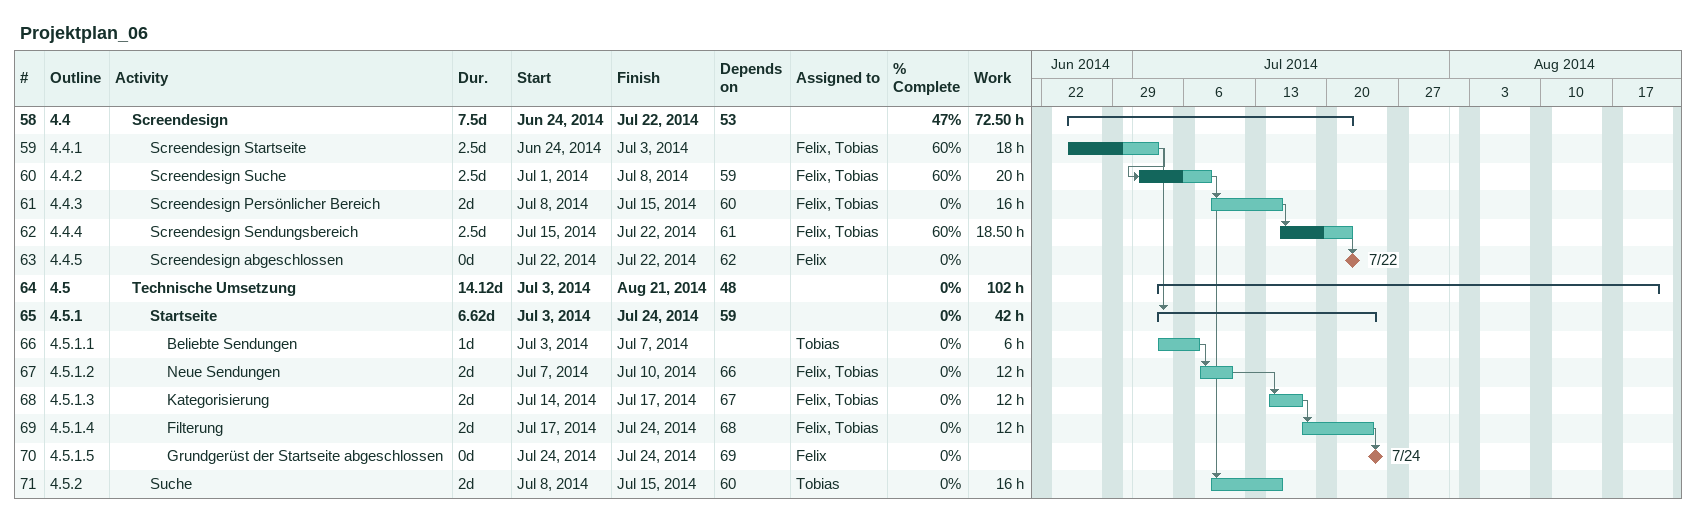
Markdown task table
Projektplan_06

| ID | WBS | Task | Duration | Start | Finish | Predecessors | Resources | % complete | Work (h) |
|---|---|---|---|---|---|---|---|---|---|
| 58 | 4.4 | **Screendesign** | 7.5d | 2014-06-24 | 2014-07-22 | 53 |  | 47 | 72.50 |
| 59 | 4.4.1 | Screendesign Startseite | 2.5d | 2014-06-24 | 2014-07-03 |  | Felix, Tobias | 60 | 18 |
| 60 | 4.4.2 | Screendesign Suche | 2.5d | 2014-07-01 | 2014-07-08 | 59 | Felix, Tobias | 60 | 20 |
| 61 | 4.4.3 | Screendesign Persönlicher Bereich | 2d | 2014-07-08 | 2014-07-15 | 60 | Felix, Tobias | 0 | 16 |
| 62 | 4.4.4 | Screendesign Sendungsbereich | 2.5d | 2014-07-15 | 2014-07-22 | 61 | Felix, Tobias | 60 | 18.50 |
| 63 | 4.4.5 | Screendesign abgeschlossen | 0d | 2014-07-22 | 2014-07-22 | 62 | Felix | 0 |  |
| 64 | 4.5 | **Technische Umsetzung** | 14.12d | 2014-07-03 | 2014-08-21 | 48 |  | 0 | 102 |
| 65 | 4.5.1 | **Startseite** | 6.62d | 2014-07-03 | 2014-07-24 | 59 |  | 0 | 42 |
| 66 | 4.5.1.1 | Beliebte Sendungen | 1d | 2014-07-03 | 2014-07-07 |  | Tobias | 0 | 6 |
| 67 | 4.5.1.2 | Neue Sendungen | 2d | 2014-07-07 | 2014-07-10 | 66 | Felix, Tobias | 0 | 12 |
| 68 | 4.5.1.3 | Kategorisierung | 2d | 2014-07-14 | 2014-07-17 | 67 | Felix, Tobias | 0 | 12 |
| 69 | 4.5.1.4 | Filterung | 2d | 2014-07-17 | 2014-07-24 | 68 | Felix, Tobias | 0 | 12 |
| 70 | 4.5.1.5 | Grundgerüst der Startseite abgeschlossen | 0d | 2014-07-24 | 2014-07-24 | 69 | Felix | 0 |  |
| 71 | 4.5.2 | Suche | 2d | 2014-07-08 | 2014-07-15 | 60 | Tobias | 0 | 16 |
